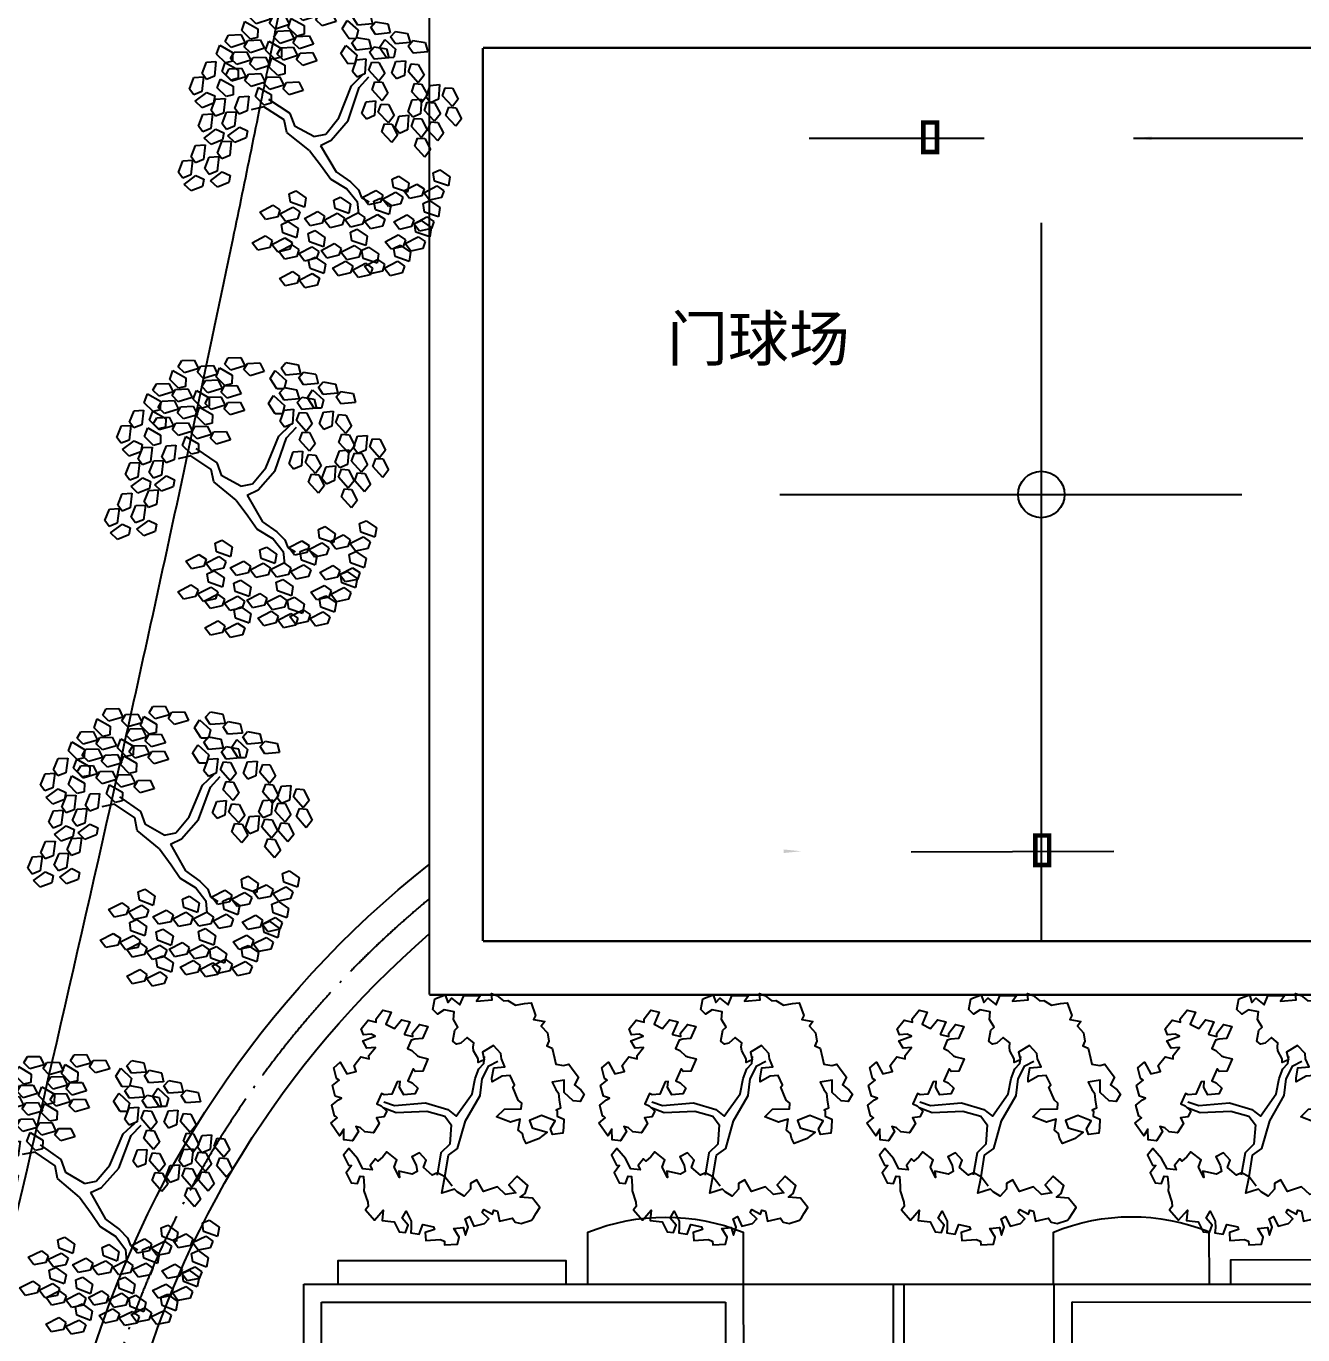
# Model space of a CAD drawing. Extents: x 302512 to 1034855, y -184136 to 410364.
# Drawn here: x 509225 to 537803, y 177789 to 207092 of the extents above; entities that cross this region are included whole.
import ezdxf
from ezdxf.enums import TextEntityAlignment as Align

# ---------------------------------------------------------------- set-up
doc = ezdxf.new("R2010")
doc.units = 0
doc.header["$MEASUREMENT"] = 0
doc.linetypes.add('ACAD_ISO04W100', pattern=[30.5, 24, -3, 0.5, -3])
for name, color, linetype in [('DOTE', 1, 'Continuous'), ('F', 5, 'Continuous'), ('LAYER3', 251, 'Continuous'), ('OUTLINE', 7, 'Continuous'), ('TREE2', 84, 'Continuous'), ('WALL', 4, 'Continuous'), ('WZ', 2, 'Continuous'), ('公建', 11, 'Continuous'), ('建筑', 2, 'Continuous'), ('红线', 20, 'Continuous'), ('绿化', 97, 'Continuous'), ('绿地', 3, 'Continuous'), ('道路线', 161, 'Continuous'), ('铺地', 8, 'Continuous')]:
    doc.layers.add(name, color=color, linetype=linetype)
doc.styles.add('-黑体', font='', dxfattribs={"width": 0.8})
doc.styles.add('2', font='simplex.shx', dxfattribs={"width": 0.7, "height": 1.2})
doc.styles.add('DIM', font='txt')
doc.styles.add('DIM_FONT', font='SIMPLEX.shx', dxfattribs={"width": 0.8})
doc.styles.add('P5', font='', dxfattribs={"width": 0.8, "height": 4})
doc.styles.get('-黑体').set_extended_font_data('黑体')
doc.styles.get('P5').set_extended_font_data('FangSong_GB2312')

# ---------------------------------------------------------------- blocks, each defined once
blk = doc.blocks.new('M_F18')
for p, q in [((-817, 1597), (-695, 1697)), ((-695, 1697), (-586, 1644)), ((-2, 1553), (59, 1699)), ((59, 1699), (179, 1703)), ((179, 1703), (155, 1517)), ((-1054, 1505), (-932, 1605)), ((-1042, 1414), (-1054, 1505)), ((-824, 1552), (-933, 1400)), ((-932, 1605), (-824, 1552)), ((-805, 1506), (-817, 1597)), ((-696, 1492), (-805, 1506)), ((-586, 1644), (-696, 1492)), ((-589, 1409), (-467, 1509)), ((-467, 1509), (-358, 1456)), ((52, 1478), (-2, 1553)), ((155, 1517), (52, 1478)), ((208, 1557), (250, 1658)), ((327, 1412), (208, 1557)), ((250, 1658), (341, 1647)), ((406, 1503), (327, 1412)), ((341, 1647), (406, 1503)), ((410, 1506), (470, 1652)), ((464, 1432), (410, 1506)), ((470, 1652), (591, 1656)), ((591, 1656), (566, 1470)), ((620, 1510), (662, 1612)), ((739, 1365), (620, 1510)), ((662, 1612), (753, 1600)), ((681, 1450), (742, 1595)), ((742, 1595), (863, 1600)), ((753, 1600), (818, 1456)), ((863, 1600), (838, 1414)), ((891, 1454), (933, 1555)), ((933, 1555), (1024, 1544)), ((1024, 1544), (1090, 1400)), ((-1067, 1335), (-881, 1359)), ((-933, 1400), (-1042, 1414)), ((-881, 1359), (-817, 1269)), ((-827, 1317), (-704, 1418)), ((-596, 1365), (-705, 1212)), ((-704, 1418), (-596, 1365)), ((-577, 1318), (-589, 1409)), ((-358, 1456), (-468, 1304)), ((-353, 1287), (-231, 1387)), ((-231, 1387), (-122, 1334)), ((236, 1304), (277, 1406)), ((277, 1406), (369, 1394)), ((369, 1394), (434, 1250)), ((566, 1470), (464, 1432)), ((647, 1257), (689, 1359)), ((735, 1375), (681, 1450)), ((689, 1359), (780, 1347)), ((838, 1414), (735, 1375)), ((818, 1456), (739, 1365)), ((780, 1347), (846, 1204)), ((1010, 1309), (891, 1454)), ((1090, 1400), (1010, 1309)), ((1041, 1252), (1101, 1398)), ((1101, 1398), (1222, 1403)), ((1222, 1403), (1197, 1217)), ((1251, 1257), (1292, 1358)), ((1292, 1358), (1384, 1347)), ((1384, 1347), (1449, 1203)), ((-1032, 1219), (-1067, 1335)), ((-875, 1198), (-1032, 1219)), ((-1027, 1109), (-905, 1209)), ((-905, 1209), (-797, 1156)), ((-817, 1269), (-875, 1198)), ((-839, 1147), (-653, 1171)), ((-814, 1226), (-827, 1317)), ((-705, 1212), (-814, 1226)), ((-653, 1171), (-589, 1082)), ((-590, 1196), (-468, 1296)), ((-578, 1105), (-590, 1196)), ((-468, 1304), (-577, 1318)), ((-359, 1243), (-469, 1090)), ((-468, 1296), (-359, 1243)), ((-340, 1196), (-353, 1287)), ((-232, 1182), (-340, 1196)), ((-122, 1334), (-232, 1182)), ((182, 1055), (243, 1201)), ((355, 1159), (236, 1304)), ((243, 1201), (363, 1206)), ((363, 1206), (339, 1019)), ((434, 1250), (355, 1159)), ((767, 1112), (647, 1257)), ((846, 1204), (767, 1112)), ((919, 1201), (961, 1302)), ((1038, 1056), (919, 1201)), ((961, 1302), (1052, 1291)), ((1095, 1178), (1041, 1252)), ((1052, 1291), (1117, 1147)), ((1197, 1217), (1095, 1178)), ((1370, 1111), (1251, 1257)), ((1449, 1203), (1370, 1111)), ((-1554, 1048), (-1446, 1103)), ((-1548, 890), (-1554, 1048)), ((-1446, 1103), (-1391, 923)), ((-1265, 1017), (-1143, 1117)), ((-1252, 926), (-1265, 1017)), ((-1034, 1064), (-1144, 912)), ((-1143, 1117), (-1034, 1064)), ((-1015, 1018), (-1027, 1109)), ((-906, 1004), (-1015, 1018)), ((-797, 1156), (-906, 1004)), ((-804, 1031), (-839, 1147)), ((-647, 1010), (-804, 1031)), ((-589, 1082), (-647, 1010)), ((-603, 1025), (-417, 1049)), ((-567, 909), (-603, 1025)), ((-469, 1090), (-578, 1105)), ((-417, 1049), (-353, 960)), ((236, 981), (182, 1055)), ((339, 1019), (236, 981)), ((392, 1059), (434, 1161)), ((511, 914), (392, 1059)), ((434, 1161), (525, 1149)), ((506, 886), (567, 1032)), ((590, 1006), (511, 914)), ((525, 1149), (590, 1006)), ((567, 1032), (688, 1037)), ((688, 1037), (663, 851)), ((1117, 1147), (1038, 1056)), ((1146, 858), (1206, 1004)), ((1206, 1004), (1327, 1008)), ((1278, 1004), (1320, 1105)), ((1397, 859), (1278, 1004)), ((1327, 1008), (1303, 822)), ((1320, 1105), (1411, 1094)), ((1411, 1094), (1477, 950)), ((-1625, 804), (-1517, 858)), ((-1468, 845), (-1548, 890)), ((-1517, 858), (-1462, 679)), ((-1391, 923), (-1468, 845)), ((-1278, 847), (-1091, 871)), ((-1242, 731), (-1278, 847)), ((-1144, 912), (-1252, 926)), ((-1091, 871), (-1027, 781)), ((-686, 745), (-564, 845)), ((-411, 888), (-567, 909)), ((-564, 845), (-456, 792)), ((-449, 837), (-327, 937)), ((-437, 746), (-449, 837)), ((-353, 960), (-411, 888)), ((-218, 884), (-328, 731)), ((-327, 937), (-218, 884)), ((420, 806), (461, 908)), ((461, 908), (553, 897)), ((560, 812), (506, 886)), ((553, 897), (618, 753)), ((663, 851), (560, 812)), ((716, 890), (758, 992)), ((835, 745), (716, 890)), ((758, 992), (849, 981)), ((914, 837), (835, 745)), ((849, 981), (914, 837)), ((1200, 784), (1146, 858)), ((1356, 862), (1398, 964)), ((1475, 717), (1356, 862)), ((1477, 950), (1397, 859)), ((1398, 964), (1489, 952)), ((1489, 952), (1554, 809)), ((-1619, 646), (-1625, 804)), ((-1462, 679), (-1539, 601)), ((-1491, 533), (-1397, 695)), ((-1397, 695), (-1287, 692)), ((-1287, 692), (-1266, 603)), ((-1086, 710), (-1242, 731)), ((-1027, 781), (-1086, 710)), ((-949, 611), (-826, 711)), ((-826, 711), (-718, 658)), ((-674, 654), (-686, 745)), ((-456, 792), (-565, 639)), ((-328, 731), (-437, 746)), ((539, 661), (420, 806)), ((618, 753), (539, 661)), ((543, 648), (578, 751)), ((744, 638), (786, 739)), ((786, 739), (877, 728)), ((877, 728), (942, 584)), ((953, 670), (1014, 816)), ((1007, 596), (953, 670)), ((1014, 816), (1134, 821)), ((1134, 821), (1110, 635)), ((1163, 675), (1205, 776)), ((1282, 529), (1163, 675)), ((1303, 822), (1200, 784)), ((1205, 776), (1296, 765)), ((1296, 765), (1361, 621)), ((1383, 609), (1425, 711)), ((1425, 711), (1516, 699)), ((1554, 809), (1475, 717)), ((1516, 699), (1582, 556)), ((-1694, 532), (-1586, 586)), ((-1689, 374), (-1694, 532)), ((-1539, 601), (-1619, 646)), ((-1586, 586), (-1531, 407)), ((-1377, 491), (-1491, 533)), ((-1379, 579), (-1271, 633)), ((-1373, 421), (-1379, 579)), ((-1266, 603), (-1377, 491)), ((-1271, 633), (-1216, 454)), ((-1186, 520), (-1064, 620)), ((-1174, 429), (-1186, 520)), ((-955, 567), (-1065, 414)), ((-1064, 620), (-955, 567)), ((-936, 520), (-949, 611)), ((-827, 506), (-936, 520)), ((-718, 658), (-827, 506)), ((-699, 574), (-513, 598)), ((-664, 459), (-699, 574)), ((-565, 639), (-674, 654)), ((-513, 598), (-449, 509)), ((-449, 509), (-507, 438)), ((377, 469), (456, 591)), ((456, 591), (543, 648)), ((473, 441), (605, 601)), ((594, 379), (654, 525)), ((605, 601), (754, 648)), ((654, 525), (775, 530)), ((863, 492), (744, 638)), ((775, 530), (750, 344)), ((942, 584), (863, 492)), ((1110, 635), (1007, 596)), ((1191, 422), (1232, 523)), ((1232, 523), (1324, 512)), ((1361, 621), (1282, 529)), ((1324, 512), (1389, 368)), ((1503, 464), (1383, 609)), ((1582, 556), (1503, 464)), ((-1765, 287), (-1657, 342)), ((-1609, 329), (-1689, 374)), ((-1657, 342), (-1602, 162)), ((-1531, 407), (-1609, 329)), ((-1449, 334), (-1342, 389)), ((-1444, 176), (-1449, 334)), ((-1293, 376), (-1373, 421)), ((-1342, 389), (-1286, 209)), ((-1216, 454), (-1293, 376)), ((-1199, 349), (-1012, 373)), ((-1163, 234), (-1199, 349)), ((-1065, 414), (-1174, 429)), ((-1012, 373), (-949, 284)), ((-824, 235), (-990, 347)), ((-824, 338), (-981, 432)), ((-386, 282), (-824, 338)), ((-507, 438), (-664, 459)), ((289, 263), (377, 469)), ((394, 216), (473, 441)), ((648, 305), (594, 379)), ((750, 344), (648, 305)), ((804, 383), (846, 485)), ((923, 238), (804, 383)), ((846, 485), (937, 474)), ((937, 474), (1002, 330)), ((1310, 277), (1191, 422)), ((1389, 368), (1310, 277)), ((1409, 220), (1469, 366)), ((1469, 366), (1590, 370)), ((1590, 370), (1565, 184)), ((-1759, 129), (-1765, 287)), ((-1631, 16), (-1537, 179)), ((-1537, 179), (-1428, 176)), ((-1364, 131), (-1444, 176)), ((-1428, 176), (-1406, 86)), ((-1286, 209), (-1364, 131)), ((-1316, 63), (-1222, 226)), ((-1222, 226), (-1112, 223)), ((-1007, 213), (-1163, 234)), ((-1112, 223), (-1091, 133)), ((-949, 284), (-1007, 213)), ((-394, 159), (-824, 235)), ((-96, 122), (-386, 282)), ((0, 0), (289, 263)), ((254, 66), (394, 216)), ((831, 131), (873, 232)), ((873, 232), (964, 221)), ((1002, 330), (923, 238)), ((964, 221), (1030, 77)), ((1076, 145), (1136, 291)), ((1136, 291), (1257, 295)), ((1257, 295), (1232, 109)), ((1286, 149), (1327, 250)), ((1327, 250), (1419, 239)), ((1463, 145), (1409, 220)), ((1419, 239), (1484, 95)), ((1565, 184), (1463, 145)), ((1619, 224), (1660, 325)), ((1738, 79), (1619, 224)), ((1660, 325), (1752, 314)), ((1817, 170), (1738, 79)), ((1752, 314), (1817, 170)), ((-1679, 84), (-1759, 129)), ((-1602, 162), (-1679, 84)), ((-1517, -25), (-1631, 16)), ((-1406, 86), (-1517, -25)), ((-1202, 21), (-1316, 63)), ((-1091, 133), (-1202, 21)), ((-158, 37), (-394, 159)), ((-96, -103), (-158, 37)), ((0, 0), (-96, 122)), ((88, -122), (254, 66)), ((951, -15), (831, 131)), ((1030, 77), (951, -15)), ((1130, 70), (1076, 145)), ((1232, 109), (1130, 70)), ((1405, 4), (1286, 149)), ((1484, 95), (1405, 4)), ((1646, -29), (1688, 72)), ((1688, 72), (1779, 61)), ((1779, 61), (1845, -83)), ((-1686, -196), (-1592, -120)), ((-1592, -120), (-1500, -284)), ((-96, -103), (-175, -366)), ((88, -122), (-79, -451)), ((629, -193), (689, -48)), ((689, -48), (810, -43)), ((810, -43), (785, -229)), ((839, -189), (881, -88)), ((881, -88), (972, -99)), ((972, -99), (1037, -243)), ((1032, -212), (1092, -66)), ((1092, -66), (1213, -62)), ((1213, -62), (1188, -248)), ((1242, -208), (1284, -106)), ((1284, -106), (1375, -118)), ((1313, -104), (1355, -3)), ((1432, -249), (1313, -104)), ((1355, -3), (1446, -14)), ((1375, -118), (1440, -262)), ((1512, -158), (1432, -249)), ((1446, -14), (1512, -158)), ((1765, -174), (1646, -29)), ((1845, -83), (1765, -174)), ((-1647, -349), (-1686, -196)), ((-1500, -284), (-1559, -377)), ((-1143, -337), (-1049, -261)), ((-1049, -261), (-957, -425)), ((683, -268), (629, -193)), ((785, -229), (683, -268)), ((958, -334), (839, -189)), ((1037, -243), (958, -334)), ((1086, -287), (1032, -212)), ((1188, -248), (1086, -287)), ((1361, -353), (1242, -208)), ((1440, -262), (1361, -353)), ((-1703, -450), (-1609, -374)), ((-1664, -603), (-1703, -450)), ((-1559, -377), (-1647, -349)), ((-1609, -374), (-1517, -538)), ((-1458, -508), (-1350, -488)), ((-1350, -488), (-1310, -571)), ((-1344, -422), (-1250, -345)), ((-1305, -575), (-1344, -422)), ((-1250, -345), (-1158, -509)), ((-1104, -490), (-1143, -337)), ((-1016, -517), (-1104, -490)), ((-957, -425), (-1016, -517)), ((-740, -431), (-646, -355)), ((-701, -584), (-740, -431)), ((-646, -355), (-554, -519)), ((-324, -460), (-447, -761)), ((-175, -366), (-324, -460)), ((-79, -451), (-228, -516)), ((866, -442), (908, -341)), ((986, -587), (866, -442)), ((908, -341), (999, -352)), ((1065, -496), (986, -587)), ((999, -352), (1065, -496)), ((1269, -461), (1311, -359)), ((1389, -606), (1269, -461)), ((1311, -359), (1402, -371)), ((1402, -371), (1468, -515)), ((-1576, -631), (-1664, -603)), ((-1517, -538), (-1576, -631)), ((-1515, -687), (-1458, -508)), ((-1310, -571), (-1395, -704)), ((-1361, -675), (-1267, -599)), ((-1217, -602), (-1305, -575)), ((-1267, -599), (-1175, -763)), ((-1158, -509), (-1217, -602)), ((-1160, -591), (-1066, -515)), ((-1121, -744), (-1160, -591)), ((-1066, -515), (-974, -679)), ((-972, -828), (-915, -649)), ((-915, -649), (-807, -629)), ((-807, -629), (-767, -711)), ((-757, -685), (-663, -609)), ((-613, -611), (-701, -584)), ((-663, -609), (-571, -773)), ((-554, -519), (-613, -611)), ((-228, -516), (-342, -807)), ((1468, -515), (1389, -606)), ((-1528, -769), (-1434, -693)), ((-1489, -922), (-1528, -769)), ((-1395, -704), (-1515, -687)), ((-1434, -693), (-1342, -857)), ((-1322, -828), (-1361, -675)), ((-1235, -856), (-1322, -828)), ((-1175, -763), (-1235, -856)), ((-1173, -912), (-1116, -733)), ((-1033, -771), (-1121, -744)), ((-1116, -733), (-1008, -713)), ((-968, -796), (-1053, -929)), ((-974, -679), (-1033, -771)), ((-1008, -713), (-968, -796)), ((-852, -844), (-972, -828)), ((-967, -910), (-873, -834)), ((-873, -834), (-782, -998)), ((-767, -711), (-852, -844)), ((-718, -838), (-757, -685)), ((-571, -773), (-630, -865)), ((-569, -922), (-512, -743)), ((-512, -743), (-404, -723)), ((-364, -805), (-449, -938)), ((-404, -723), (-364, -805)), ((-342, -807), (-272, -958)), ((-1545, -1023), (-1451, -947)), ((-1401, -949), (-1489, -922)), ((-1451, -947), (-1359, -1111)), ((-1342, -857), (-1401, -949)), ((-1053, -929), (-1173, -912)), ((-1169, -1023), (-1075, -946)), ((-1075, -946), (-983, -1110)), ((-928, -1063), (-967, -910)), ((-782, -998), (-841, -1090)), ((-748, -929), (-654, -852)), ((-709, -1082), (-748, -929)), ((-630, -865), (-718, -838)), ((-654, -852), (-562, -1016)), ((-449, -938), (-569, -922)), ((-26, -1056), (0, -949)), ((0, -949), (91, -946)), ((91, -946), (179, -1077)), ((-1506, -1176), (-1545, -1023)), ((-1359, -1111), (-1419, -1203)), ((-1357, -1260), (-1300, -1081)), ((-1300, -1081), (-1192, -1061)), ((-1152, -1143), (-1237, -1276)), ((-1192, -1061), (-1152, -1143)), ((-1130, -1176), (-1169, -1023)), ((-983, -1110), (-1042, -1203)), ((-985, -1164), (-891, -1088)), ((-946, -1317), (-985, -1164)), ((-841, -1090), (-928, -1063)), ((-891, -1088), (-799, -1251)), ((-765, -1182), (-671, -1106)), ((-621, -1109), (-709, -1082)), ((-671, -1106), (-580, -1270)), ((-562, -1016), (-621, -1109)), ((-434, -1022), (-248, -1004)), ((-403, -1138), (-434, -1022)), ((-247, -1164), (-403, -1138)), ((-248, -1004), (-187, -1095)), ((-187, -1095), (-247, -1164)), ((-209, -1140), (-22, -1122)), ((-178, -1257), (-209, -1140)), ((115, -1180), (-26, -1056)), ((-22, -1122), (38, -1214)), ((179, -1077), (115, -1180)), ((170, -1125), (357, -1107)), ((202, -1241), (170, -1125)), ((357, -1107), (418, -1198)), ((579, -1159), (604, -1052)), ((719, -1283), (579, -1159)), ((604, -1052), (696, -1049)), ((696, -1049), (783, -1181)), ((-1419, -1203), (-1506, -1176)), ((-1237, -1276), (-1357, -1260)), ((-1186, -1276), (-1092, -1200)), ((-1147, -1429), (-1186, -1276)), ((-1042, -1203), (-1130, -1176)), ((-1092, -1200), (-1000, -1364)), ((-998, -1513), (-941, -1334)), ((-858, -1344), (-946, -1317)), ((-941, -1334), (-833, -1314)), ((-799, -1251), (-858, -1344)), ((-833, -1314), (-793, -1397)), ((-797, -1400), (-739, -1221)), ((-726, -1335), (-765, -1182)), ((-739, -1221), (-631, -1201)), ((-639, -1363), (-726, -1335)), ((-592, -1284), (-677, -1417)), ((-580, -1270), (-639, -1363)), ((-631, -1201), (-592, -1284)), ((-577, -1419), (-520, -1240)), ((-520, -1240), (-412, -1220)), ((-372, -1303), (-458, -1436)), ((-412, -1220), (-372, -1303)), ((-347, -1312), (-160, -1295)), ((-315, -1429), (-347, -1312)), ((-22, -1283), (-178, -1257)), ((-160, -1295), (-99, -1386)), ((38, -1214), (-22, -1283)), ((62, -1347), (87, -1240)), ((87, -1240), (179, -1237)), ((179, -1237), (266, -1368)), ((357, -1268), (202, -1241)), ((418, -1198), (357, -1268)), ((395, -1243), (582, -1225)), ((427, -1360), (395, -1243)), ((582, -1225), (643, -1317)), ((643, -1317), (583, -1386)), ((783, -1181), (719, -1283)), ((-1059, -1457), (-1147, -1429)), ((-1000, -1364), (-1059, -1457)), ((-793, -1397), (-878, -1530)), ((-677, -1417), (-797, -1400)), ((-785, -1519), (-598, -1501)), ((-598, -1501), (-537, -1593)), ((-458, -1436), (-577, -1419)), ((-376, -1553), (-351, -1446)), ((-351, -1446), (-259, -1443)), ((-159, -1455), (-315, -1429)), ((-259, -1443), (-172, -1575)), ((-99, -1386), (-159, -1455)), ((-122, -1431), (65, -1413)), ((-90, -1547), (-122, -1431)), ((203, -1471), (62, -1347)), ((65, -1413), (126, -1504)), ((266, -1368), (203, -1471)), ((284, -1444), (471, -1426)), ((316, -1561), (284, -1444)), ((583, -1386), (427, -1360)), ((471, -1426), (532, -1518)), ((693, -1478), (718, -1371)), ((833, -1603), (693, -1478)), ((718, -1371), (810, -1368)), ((810, -1368), (897, -1500)), ((897, -1500), (833, -1603)), ((-878, -1530), (-998, -1513)), ((-753, -1636), (-785, -1519)), ((-598, -1662), (-753, -1636)), ((-537, -1593), (-598, -1662)), ((-560, -1637), (-373, -1620)), ((-528, -1754), (-560, -1637)), ((-236, -1678), (-376, -1553)), ((-373, -1620), (-312, -1711)), ((-172, -1575), (-236, -1678)), ((66, -1574), (-90, -1547)), ((126, -1504), (66, -1574)), ((471, -1587), (316, -1561)), ((532, -1518), (471, -1587)), ((509, -1562), (696, -1544)), ((541, -1679), (509, -1562)), ((696, -1544), (757, -1636)), ((757, -1636), (697, -1705)), ((-372, -1780), (-528, -1754)), ((-312, -1711), (-372, -1780)), ((697, -1705), (541, -1679))]:
    blk.add_line(p, q)
at = {"width": 0.8, "flags": 9}
for tag in ['XSIZE', 'YSIZE']:
    blk.add_attdef(tag, (0, 0), '', height=0.5, dxfattribs=at)
at = {"style": 'DIM', "flags": 1}
for tag in ['YVALUE', 'XVALUE']:
    blk.add_attdef(tag, (0, 0), '', height=0.02, dxfattribs=at)
blk = doc.blocks.new('Z')
at = {"layer": 'TREE2', "xscale": 1.755, "yscale": 1.755, "zscale": 1.755}
blk.add_blockref('M_F18', (0, 0), dxfattribs=at)
blk = doc.blocks.new('A$C46FC3478')
at = {"layer": 'WZ'}
for p, q in [((13999, 21473), (13999, 25770)), ((14239, 21473), (14239, 25770))]:
    blk.add_line(p, q, dxfattribs=at)
at = {"layer": '公建'}
blk.add_lwpolyline([(17600, 25770), (29536, 25770), (29540, 21930), (30940, 21930), (30940, 15233), (15240, 15230)], dxfattribs=at)
at = {"layer": '建筑'}
for p, q in [((800, 21930), (800, 25770)), ((800, 25770), (10640, 25770)), ((10640, 25770), (10643, 21470)), ((17595, 21475), (17600, 25770)), ((17600, 25770), (29535, 25770)), ((1200, 21530), (1200, 25370)), ((1200, 25370), (10240, 25370)), ((10240, 25370), (10244, 21070)), ((17995, 21076), (18000, 25371)), ((18000, 25371), (29136, 25369))]:
    blk.add_line(p, q, dxfattribs=at)
blk.add_lwpolyline([(7160, 25770), (7160, 26932, -0.194553), (10640, 26932), (10640, 25770), (17585, 25770), (17582, 26937, -0.194551), (21062, 26946), (21065, 25784)], format="xyb", dxfattribs=at)
for points in [[(1571, 25770), (1571, 26300), (6671, 26300), (6671, 25770)], [(21554, 25785), (21553, 26315), (27435, 26325), (27436, 25795)]]:
    blk.add_lwpolyline(points, dxfattribs=at)
blk = doc.blocks.new('_F1IRU')
at = {"layer": '绿化'}
for points in [[(-1.765, 0.287), (-1.657, 0.342), (-1.675, 0.366), (-1.689, 0.374), (-1.694, 0.532), (-1.586, 0.586), (-1.539, 0.601), (-1.619, 0.646), (-1.625, 0.804), (-1.517, 0.858), (-1.548, 0.89), (-1.554, 1.048), (-1.446, 1.103), (-1.391, 0.923), (-1.252, 0.926), (-1.265, 1.017), (-1.143, 1.117), (-1.034, 1.064), (-1.027, 1.109), (-0.912, 1.203), (-1.032, 1.219), (-1.067, 1.335), (-0.881, 1.359), (-0.933, 1.4), (-1.042, 1.414), (-1.054, 1.505), (-0.932, 1.605), (-0.824, 1.552), (-0.817, 1.597), (-0.695, 1.697), (-0.586, 1.644), (-0.696, 1.492), (-0.589, 1.409), (-0.467, 1.509), (-0.358, 1.456), (-0.468, 1.304), (-0.468, 1.296), (-0.359, 1.243), (-0.353, 1.287), (-0.231, 1.387), (-0.122, 1.334), (-0.232, 1.182), (-0.34, 1.196), (-0.393, 1.196), (-0.469, 1.09), (-0.417, 1.049), (-0.353, 0.96), (-0.327, 0.937), (-0.218, 0.884), (-0.328, 0.731), (-0.437, 0.746), (-0.456, 0.792), (-0.565, 0.639), (-0.513, 0.598), (-0.449, 0.509), (-0.507, 0.438), (-0.664, 0.459), (-0.699, 0.574), (-0.674, 0.654), (-0.718, 0.658), (-0.827, 0.506), (-0.936, 0.52), (-0.971, 0.545), (-1.065, 0.414), (-1.012, 0.373), (-0.949, 0.284), (-1.007, 0.213), (-1.112, 0.223), (-1.091, 0.133), (-1.202, 0.021), (-1.316, 0.063), (-1.364, 0.131), (-1.425, 0.166), (-1.406, 0.086), (-1.517, -0.025), (-1.631, 0.016), (-1.602, 0.162), (-1.679, 0.084)], [(-0.002, 1.553), (0.059, 1.699), (0.217, 1.721), (0.229, 1.608), (0.295, 1.653), (0.391, 1.536), (0.47, 1.652), (0.707, 1.606), (0.631, 1.538), (0.851, 1.509), (0.863, 1.6), (0.933, 1.555), (1.01, 1.461), (1.067, 1.45), (1.16, 1.363), (1.292, 1.358), (1.384, 1.347), (1.409, 1.157), (1.37, 1.111), (1.519, 1.045), (1.456, 0.995), (1.521, 0.88), (1.514, 0.763), (1.471, 0.705), (1.537, 0.655), (1.542, 0.51), (1.542, 0.421), (1.646, 0.38), (1.722, 0.38), (1.764, 0.287), (1.817, 0.17), (1.738, 0.079), (1.812, -0.011), (1.845, -0.083), (1.765, -0.174), (1.67, -0.14), (1.571, 0.004), (1.606, 0.172), (1.436, 0.182), (1.462, 0.07), (1.462, 0.07), (1.49, 0.01), (1.479, -0.086), (1.479, -0.086), (1.472, -0.203), (1.406, -0.217), (1.419, -0.233), (1.4, -0.307), (1.484, -0.366), (1.454, -0.484), (1.428, -0.56), (1.282, -0.545), (1.269, -0.461), (1.357, -0.365), (1.188, -0.248), (1.004, -0.282), (1.017, -0.39), (1.213, -0.499), (1.074, -0.562), (0.889, -0.591), (0.865, -0.51), (0.866, -0.442), (0.819, -0.383), (0.877, -0.236), (0.734, -0.248), (0.559, -0.129), (0.689, -0.048), (0.926, -0.093), (0.926, -0.093), (0.951, -0.015), (0.91, 0.034), (0.873, 0.232), (0.906, 0.259), (0.871, 0.403), (0.76, 0.418), (0.602, 0.368), (0.612, 0.422), (0.669, 0.559), (0.826, 0.537), (0.802, 0.663), (0.811, 0.736), (0.733, 0.87), (0.56, 0.812), (0.561, 0.699), (0.466, 0.681), (0.479, 0.734), (0.441, 0.857), (0.447, 0.91), (0.468, 0.967), (0.451, 0.987), (0.392, 1.059), (0.287, 1), (0.221, 1.001), (0.182, 1.055), (0.243, 1.201), (0.295, 1.231), (0.257, 1.355), (0.29, 1.457), (0.155, 1.517), (0.052, 1.478)], [(-1.5, -0.284), (-1.592, -0.12), (-1.686, -0.196), (-1.647, -0.349), (-1.603, -0.363), (-1.703, -0.45), (-1.664, -0.603), (-1.576, -0.631), (-1.517, -0.538), (-1.472, -0.552), (-1.491, -0.69), (-1.508, -0.752), (-1.489, -0.922), (-1.498, -0.985), (-1.545, -1.023), (-1.452, -1.193), (-1.452, -1.193), (-1.3, -1.081), (-1.346, -1.223), (-1.227, -1.26), (-1.186, -1.276), (-1.147, -1.429), (-1.059, -1.457), (-1, -1.364), (-1.063, -1.252), (-0.985, -1.164), (-0.946, -1.317), (-0.965, -1.41), (-0.987, -1.478), (-0.875, -1.524), (-0.795, -1.4), (-0.652, -1.466), (-0.648, -1.506), (-0.785, -1.519), (-0.802, -1.634), (-0.598, -1.662), (-0.544, -1.696), (-0.553, -1.75), (-0.372, -1.78), (-0.328, -1.688), (-0.376, -1.553), (-0.376, -1.553), (-0.241, -1.564), (-0.236, -1.678), (-0.172, -1.575), (-0.188, -1.45), (-0.121, -1.432), (-0.09, -1.582), (0.066, -1.574), (0.14, -1.525), (0.065, -1.413), (0.097, -1.377), (0.203, -1.471), (0.234, -1.42), (0.284, -1.444), (0.28, -1.588), (0.471, -1.587), (0.494, -1.651), (0.575, -1.685), (0.727, -1.67), (0.764, -1.646), (0.816, -1.587), (0.884, -1.52), (0.81, -1.368), (0.643, -1.317), (0.719, -1.283), (0.783, -1.181), (0.662, -1.015), (0.523, -1.113), (0.595, -1.245), (0.446, -1.238), (0.357, -1.107), (0.147, -1.129), (0.091, -0.946), (-0.007, -0.975), (-0.026, -1.056), (-0.134, -1.133), (-0.217, -1.05), (-0.248, -1.004), (-0.434, -1.022), (-0.342, -0.807), (-0.434, -0.728), (-0.512, -0.743), (-0.613, -0.611), (-0.554, -0.519), (-0.622, -0.396), (-0.741, -0.427), (-0.707, -0.558), (-0.71, -0.647), (-0.787, -0.67), (-0.964, -0.587), (-0.974, -0.679), (-1.016, -0.517), (-0.957, -0.425), (-1.073, -0.281), (-1.143, -0.337), (-1.228, -0.385), (-1.25, -0.345), (-1.344, -0.422), (-1.332, -0.485), (-1.456, -0.443)]]:
    blk.add_lwpolyline(points, close=True, dxfattribs=at)
for points in [[(-0.963, 0.421), (-0.824, 0.338), (-0.386, 0.282), (-0.096, 0.122), (0, 0), (0.289, 0.263), (0.377, 0.469), (0.456, 0.591), (0.543, 0.648), (0.576, 0.745)], [(-0.272, -0.958), (-0.342, -0.807), (-0.228, -0.516), (-0.079, -0.451), (0.115, -0.092), (0.394, 0.216), (0.473, 0.441), (0.605, 0.601), (0.744, 0.638)], [(-0.99, 0.347), (-0.824, 0.235), (-0.394, 0.159), (-0.158, 0.037), (-0.096, -0.103), (-0.175, -0.366), (-0.324, -0.46), (-0.447, -0.761)]]:
    blk.add_lwpolyline(points, dxfattribs=at)
at = {"style": '2', "width": 0.7, "flags": 9}
for tag in ['YSIZE', 'XSIZE']:
    blk.add_attdef(tag, (0, 0), '', height=1.2, rotation=0.5, dxfattribs=at)
blk = doc.blocks.new('_F10BZJ')
at = {"layer": '铺地', "xscale": 1.0935, "yscale": 1.0935, "zscale": 1.0935}
blk.add_blockref('_F1IRU', (0, 0), dxfattribs=at)
at = {"style": 'DIM_FONT', "width": 0.8, "flags": 9}
for tag in ['YSIZE', 'XSIZE']:
    blk.add_attdef(tag, (0, 0), '', height=0.5, dxfattribs=at)
blk = doc.blocks.new('_F10EZC')
at = {"layer": 'LAYER3', "xscale": 1000, "yscale": 1000, "zscale": 1000, "rotation": 8.124167206954386}
blk.add_blockref('_F10BZJ', (0, 0), dxfattribs=at)
at = {"style": 'P5', "width": 0.8, "flags": 9}
for tag in ['XSIZE', 'YSIZE']:
    blk.add_attdef(tag, (0, 0), '', height=4, rotation=331.3521, dxfattribs=at)

msp = doc.modelspace()

# ---------------------------------------------------------------- linework, layer by layer
for p, q in [((526755, 204582), (530672, 204582)), ((529036, 188604), (533576, 188617))]:
    msp.add_line(p, q)
for points in [[(529307, 204274, 100, 100, 0), (529307, 204934, 100, 100, 0), (529615, 204934, 100, 100, 0), (529615, 204274, 100, 100, 0)], [(531816, 188310, 100, 100, 0), (531816, 188969, 100, 100, 0), (532124, 188969, 100, 100, 0), (532124, 188310, 100, 100, 0)]]:
    msp.add_lwpolyline(points, format="xyseb", close=True)
msp.add_lwpolyline([(534016, 204582), (537800, 204582)])
msp.add_circle((531949, 196604), 520)
for points in [[(534016, 204582), (534416, 204542), (534416, 204622)], [(526579, 188617), (526179, 188657), (526179, 188577)]]:
    msp.add_solid(points)
at = {"layer": 'DOTE'}
for p, q in [((531949, 202691), (531949, 186604)), ((526095, 196604), (536436, 196604))]:
    msp.add_line(p, q, dxfattribs=at)
at = {"layer": 'F'}
for points in [[(513078, 149437, 0.093357), (510963, 163093, -0.320831), (518249, 188324)], [(514276, 149351, 0.093666), (512095, 163493, -0.308413), (518249, 186767)]]:
    msp.add_lwpolyline(points, format="xyb", dxfattribs=at)
at = {"layer": 'OUTLINE'}
for points in [[(518249, 207804, 50, 50, 0), (518249, 185404, 50, 50, 0)], [(519449, 206604, 50, 50, 0), (519449, 186604, 50, 50, 0)], [(519449, 206604, 50, 50, 0), (544449, 206604, 50, 50, 0)], [(519449, 186604, 50, 50, 0), (544449, 186604, 50, 50, 0)], [(518249, 185404, 50, 50, 0), (545649, 185404, 50, 50, 0)]]:
    msp.add_lwpolyline(points, format="xyseb", dxfattribs=at)
at = {"layer": 'WZ'}
msp.add_open_spline([(515262, 346086), (515270, 346053), (515278, 346021), (515452, 345316), (515608, 344680), (515905, 343470), (516045, 342895), (516280, 341925), (516378, 341518), (516566, 340732), (516656, 340352), (516814, 339681), (516883, 339385), (517017, 338806), (517081, 338524), (517207, 337971), (517267, 337700), (517385, 337166), (517442, 336904), (517554, 336385), (517608, 336129), (517715, 335619), (517767, 335366), (517830, 335052), (517842, 334991), (517868, 334862), (517882, 334794), (517909, 334659), (517922, 334591), (517962, 334389), (517988, 334253), (518067, 333847), (518118, 333577), (518269, 332765), (518365, 332225), (518601, 330839), (518734, 329995), (518975, 328310), (519084, 327469), (519276, 325791), (519359, 324953), (519439, 323986), (519449, 323854), (519480, 323459), (519498, 323195), (519526, 322788), (519535, 322643), (519548, 322419), (519553, 322338), (519560, 322221), (519562, 322184), (519566, 322111), (519568, 322074), (519574, 321964), (519577, 321890), (519589, 321670), (519596, 321522), (519616, 321080), (519627, 320784), (519657, 319891), (519670, 319291), (519685, 318085), (519687, 317479), (519680, 316261), (519671, 315649), (519645, 314419), (519628, 313801), (519587, 312558), (519563, 311934), (519509, 310680), (519480, 310049), (519417, 308783), (519384, 308146), (519316, 306867), (519281, 306225), (519211, 304934), (519176, 304285), (519108, 302981), (519075, 302327), (519012, 301011), (518983, 300350), (518952, 299591), (518948, 299496), (518941, 299307), (518937, 299213), (518927, 298929), (518920, 298741), (518900, 298175), (518887, 297799), (518853, 296705), (518832, 295990), (518794, 294565), (518776, 293856), (518740, 292444), (518722, 291742), (518684, 290344), (518664, 289648), (518620, 288265), (518596, 287577), (518540, 286209), (518510, 285529), (518440, 284177), (518400, 283505), (518311, 282169), (518262, 281506), (518150, 280187), (518088, 279533), (517949, 278232), (517873, 277586), (517704, 276304), (517612, 275668), (517495, 274939), (517479, 274841), (517431, 274548), (517398, 274354), (517345, 274054), (517327, 273949), (517291, 273749), (517273, 273654), (517253, 273541), (517249, 273522), (517242, 273484), (517238, 273466), (517228, 273409), (517221, 273371), (517199, 273257), (517185, 273181), (517141, 272954), (517111, 272802), (517019, 272345), (516955, 272039), (516794, 271289), (516694, 270843), (516486, 269948), (516378, 269497), (516155, 268591), (516039, 268135), (515803, 267219), (515682, 266758), (515435, 265830), (515310, 265363), (515056, 264424), (514927, 263951), (514669, 263000), (514539, 262522), (514279, 261558), (514149, 261073), (513891, 260097), (513763, 259605), (513605, 258990), (513575, 258870), (513527, 258681), (513509, 258612), (513478, 258488), (513464, 258432), (513444, 258352), (513438, 258328), (513422, 258263), (513412, 258223), (513392, 258143), (513382, 258103), (513352, 257982), (513332, 257902), (513273, 257662), (513234, 257502), (513117, 257022), (513041, 256702), (512814, 255744), (512668, 255108), (512382, 253837), (512243, 253204), (511970, 251942), (511837, 251312), (511573, 250058), (511443, 249433), (511186, 248188), (511059, 247567), (510805, 246331), (510678, 245715), (510517, 244940), (510484, 244778), (510430, 244521), (510410, 244425), (510381, 244286), (510372, 244242), (510354, 244154), (510345, 244110), (510317, 243979), (510299, 243891), (510243, 243627), (510206, 243451), (510095, 242923), (510020, 242571), (509796, 241514), (509644, 240809), (509199, 238748), (508902, 237391), (508304, 234670), (508003, 233307), (507401, 230573), (507100, 229203), (506504, 226455), (506208, 225077), (505866, 223451), (505815, 223208), (505734, 222820), (505704, 222676), (505647, 222401), (505619, 222270), (505579, 222076), (505566, 222013), (505540, 221888), (505527, 221826), (505489, 221638), (505463, 221513), (505386, 221138), (505335, 220888), (505182, 220139), (505081, 219640), (504779, 218144), (504581, 217148), (504187, 215162), (503991, 214170), (503601, 212193), (503405, 211207), (503160, 209978), (503111, 209733), (503031, 209334), (503001, 209180), (502938, 208868), (502906, 208710), (502859, 208479), (502845, 208406), (502815, 208261), (502801, 208188), (502757, 207970), (502727, 207825), (502639, 207390), (502580, 207099), (502402, 206228), (502283, 205648), (501922, 203906), (501679, 202745), (500942, 199264), (500439, 196945), (498976, 190329), (497991, 186034), (496874, 181299), (496769, 180856), (496454, 179528), (496243, 178642), (495945, 177399), (495859, 177042), (495601, 175972), (495429, 175258), (495184, 174252), (495113, 173960), (494976, 173397), (494911, 173127), (494828, 172788), (494811, 172718), (494777, 172579), (494760, 172509), (494709, 172300), (494675, 172161), (494572, 171743), (494504, 171464), (494299, 170627), (494161, 170068), (493747, 168381), (493470, 167250), (492919, 164982), (492644, 163844), (492102, 161560), (491834, 160415), (491309, 158114), (491051, 156959), (490551, 154640), (490307, 153475), (489840, 151136), (489615, 149961), (489188, 147600), (488985, 146414), (488607, 144029), (488431, 142831), (488110, 140421), (487965, 139210), (487819, 137821), (487802, 137649), (487782, 137448), (487779, 137418), (487773, 137359), (487770, 137330), (487761, 137241), (487755, 137182), (487738, 137005), (487727, 136886), (487693, 136530), (487671, 136292), (487607, 135557), (487567, 135058), (487496, 134053), (487464, 133547), (487412, 132528), (487391, 132016), (487362, 130985), (487353, 130467), (487350, 129424), (487356, 128900), (487384, 127847), (487406, 127317), (487463, 126349), (487495, 125910), (487572, 125030), (487618, 124588), (487682, 124057), (487693, 123969), (487726, 123704), (487750, 123527), (487785, 123272), (487797, 123194), (487813, 123084), (487817, 123052), (487831, 122959), (487841, 122897), (487869, 122712), (487889, 122588), (487949, 122219), (487991, 121973), (488126, 121235), (488225, 120745), (488439, 119771), (488554, 119288), (488800, 118330), (488930, 117855), (489206, 116912), (489351, 116445), (489654, 115520), (489813, 115062), (490142, 114156), (490312, 113707), (490666, 112820), (490848, 112382), (491223, 111515), (491416, 111087), (491812, 110243), (492015, 109826), (492267, 109327), (492312, 109239), (492400, 109067), (492444, 108982), (492512, 108852), (492536, 108805), (492585, 108712), (492609, 108666), (492683, 108527), (492732, 108436), (492879, 108162), (492977, 107981), (493239, 107507), (493403, 107218), (493731, 106649), (493894, 106370), (494221, 105821), (494384, 105552), (494708, 105022), (494869, 104761), (495188, 104249), (495346, 103996), (495659, 103499), (495813, 103255), (496118, 102773), (496268, 102535), (496562, 102066), (496707, 101835), (496991, 101378), (497130, 101152), (497401, 100706), (497534, 100485), (497792, 100048), (497918, 99832), (498162, 99403), (498281, 99190), (498510, 98768), (498622, 98558), (498837, 98140), (498940, 97932), (499140, 97518), (499236, 97312), (499345, 97069), (499361, 97033), (499382, 96985), (499387, 96973), (499398, 96948), (499404, 96936), (499420, 96898), (499430, 96874), (499463, 96799), (499484, 96749), (499548, 96598), (499590, 96496), (499712, 96197), (499790, 95998), (499945, 95589), (500021, 95381), (500172, 94956), (500246, 94739), (500393, 94296), (500466, 94071), (500610, 93613), (500681, 93380), (500822, 92905), (500892, 92664), (501031, 92174), (501100, 91926), (501238, 91421), (501306, 91165), (501443, 90646), (501512, 90383), (501649, 89850), (501717, 89581), (501855, 89035), (501924, 88758), (502064, 88200), (502135, 87917), (502277, 87347), (502349, 87058), (502523, 86366), (502626, 85960), (502836, 85137), (502944, 84721), (503167, 83879), (503282, 83454), (503520, 82594), (503644, 82160), (503900, 81284), (504033, 80842), (504310, 79951), (504455, 79501), (504757, 78597), (504914, 78141), (505244, 77225), (505416, 76764), (505776, 75838), (505965, 75372), (506359, 74438), (506565, 73968), (506997, 73027), (507223, 72556), (507695, 71610), (507941, 71137), (508251, 70568), (508303, 70472), (508462, 70185), (508570, 69993), (508735, 69706), (508791, 69609), (508864, 69484), (508881, 69454), (508916, 69395), (508934, 69365), (508994, 69262), (509038, 69189), (509168, 68971), (509256, 68826), (509521, 68393), (509701, 68106), (510068, 67535), (510255, 67251), (510706, 66580), (510973, 66194), (511518, 65428), (511795, 65049), (512358, 64296), (512644, 63923), (513225, 63183), (513520, 62816), (514116, 62089), (514417, 61728), (515027, 61014), (515335, 60660), (515956, 59958), (516269, 59611), (516900, 58923), (517218, 58582), (517857, 57908), (518178, 57574), (518948, 56786), (519398, 56334), (520301, 55446), (520753, 55009), (521657, 54152), (522108, 53731), (522559, 53318)], degree=3, knots=[4505.361789, 4505.361789, 4505.361789, 4505.361789, 4566.869603, 4566.869603, 5834.50584, 5834.50584, 7102.142077, 7102.142077, 8081.544278, 8081.544278, 9060.946479, 9060.946479, 9871.531113, 9871.531113, 10682.115746, 10682.115746, 11492.70038, 11492.70038, 12303.285013, 12303.285013, 13113.869647, 13113.869647, 13924.45428, 13924.45428, 14120.598241, 14120.598241, 14337.564759, 14337.564759, 14554.531276, 14554.531276, 14988.464311, 14988.464311, 15856.33038, 15856.33038, 17592.062519, 17592.062519, 20305.304124, 20305.304124, 23018.545729, 23018.545729, 25731.787335, 25731.787335, 26160.926833, 26160.926833, 27019.205828, 27019.205828, 27488.804391, 27488.804391, 27751.879733, 27751.879733, 27871.720264, 27871.720264, 27991.560796, 27991.560796, 28231.241859, 28231.241859, 28710.603985, 28710.603985, 29669.328236, 29669.328236, 31600.59962, 31600.59962, 33531.871004, 33531.871004, 35463.142388, 35463.142388, 37394.413772, 37394.413772, 39325.685156, 39325.685156, 41256.95654, 41256.95654, 43188.227924, 43188.227924, 45119.499308, 45119.499308, 47050.770692, 47050.770692, 48982.042076, 48982.042076, 50913.31346, 50913.31346, 51188.476118, 51188.476118, 51463.638777, 51463.638777, 52013.964093, 52013.964093, 53114.614727, 53114.614727, 55222.303257, 55222.303257, 57329.991786, 57329.991786, 59437.680316, 59437.680316, 61545.368846, 61545.368846, 63653.057376, 63653.057376, 65760.745905, 65760.745905, 67868.434435, 67868.434435, 69976.122965, 69976.122965, 72083.811495, 72083.811495, 74191.500024, 74191.500024, 76299.188554, 76299.188554, 76625.367091, 76625.367091, 77277.724166, 77277.724166, 77632.273694, 77632.273694, 77950.584861, 77950.584861, 78014.430565, 78014.430565, 78078.276268, 78078.276268, 78205.967676, 78205.967676, 78461.350492, 78461.350492, 78972.116123, 78972.116123, 79993.647384, 79993.647384, 81466.89083, 81466.89083, 82940.134276, 82940.134276, 84413.377721, 84413.377721, 85886.621167, 85886.621167, 87359.864613, 87359.864613, 88833.108058, 88833.108058, 90306.351504, 90306.351504, 91779.594949, 91779.594949, 93252.838395, 93252.838395, 93610.285256, 93610.285256, 93814.663557, 93814.663557, 93978.033608, 93978.033608, 94050.9717, 94050.9717, 94169.421356, 94169.421356, 94287.871013, 94287.871013, 94524.770326, 94524.770326, 94998.568953, 94998.568953, 95946.166207, 95946.166207, 97841.360714, 97841.360714, 99736.555221, 99736.555221, 101631.749728, 101631.749728, 103526.944234, 103526.944234, 105422.138741, 105422.138741, 107317.333248, 107317.333248, 107819.296555, 107819.296555, 108114.426223, 108114.426223, 108250.839799, 108250.839799, 108387.253374, 108387.253374, 108660.080524, 108660.080524, 109205.734826, 109205.734826, 110297.043428, 110297.043428, 112479.660632, 112479.660632, 116669.724906, 116669.724906, 120859.78918, 120859.78918, 125049.853454, 125049.853454, 129239.917729, 129239.917729, 129978.604734, 129978.604734, 130413.568558, 130413.568558, 130810.957569, 130810.957569, 131000.120271, 131000.120271, 131189.282973, 131189.282973, 131567.608376, 131567.608376, 132324.259182, 132324.259182, 133837.560796, 133837.560796, 136864.164022, 136864.164022, 139890.767248, 139890.767248, 142917.370474, 142917.370474, 143672.127809, 143672.127809, 144146.533352, 144146.533352, 144635.1137, 144635.1137, 144859.276355, 144859.276355, 145083.439009, 145083.439009, 145531.764317, 145531.764317, 146428.414934, 146428.414934, 148221.716168, 148221.716168, 151808.318636, 151808.318636, 158981.523571, 158981.523571, 172283.051121, 172283.051121, 173655.792126, 173655.792126, 176401.274138, 176401.274138, 177507.687984, 177507.687984, 179720.515676, 179720.515676, 180627.549051, 180627.549051, 181464.440603, 181464.440603, 181680.273902, 181680.273902, 181896.107202, 181896.107202, 182327.7738, 182327.7738, 183191.106997, 183191.106997, 184917.773391, 184917.773391, 188395.542121, 188395.542121, 191873.31085, 191873.31085, 195351.07958, 195351.07958, 198828.84831, 198828.84831, 202306.61704, 202306.61704, 205784.385769, 205784.385769, 209262.154499, 209262.154499, 212739.923229, 212739.923229, 216217.691959, 216217.691959, 216707.688274, 216707.688274, 216791.704217, 216791.704217, 216875.72016, 216875.72016, 217043.752047, 217043.752047, 217379.815819, 217379.815819, 218051.943364, 218051.943364, 219446.966754, 219446.966754, 220841.990144, 220841.990144, 222237.013534, 222237.013534, 223632.036923, 223632.036923, 225027.060313, 225027.060313, 226422.083703, 226422.083703, 227568.279712, 227568.279712, 228714.475721, 228714.475721, 228942.721792, 228942.721792, 229399.213933, 229399.213933, 229600.749262, 229600.749262, 229682.180425, 229682.180425, 229841.588926, 229841.588926, 230160.405929, 230160.405929, 230798.039933, 230798.039933, 232084.425165, 232084.425165, 233370.810396, 233370.810396, 234657.195628, 234657.195628, 235943.58086, 235943.58086, 237229.966092, 237229.966092, 238516.351324, 238516.351324, 239802.736556, 239802.736556, 241089.121787, 241089.121787, 242375.507019, 242375.507019, 242651.65155, 242651.65155, 242917.754509, 242917.754509, 243065.817092, 243065.817092, 243213.879675, 243213.879675, 243510.00484, 243510.00484, 244102.255172, 244102.255172, 245080.295243, 245080.295243, 246058.335314, 246058.335314, 247036.375386, 247036.375386, 248014.415457, 248014.415457, 248992.455528, 248992.455528, 249970.4956, 249970.4956, 250948.535671, 250948.535671, 251926.575742, 251926.575742, 252904.615814, 252904.615814, 253882.655885, 253882.655885, 254860.695956, 254860.695956, 255838.736028, 255838.736028, 256816.776099, 256816.776099, 257794.81617, 257794.81617, 258772.856242, 258772.856242, 258943.867228, 258943.867228, 259002.189209, 259002.189209, 259060.51119, 259060.51119, 259177.155152, 259177.155152, 259410.443076, 259410.443076, 259877.018924, 259877.018924, 260761.569814, 260761.569814, 261646.120705, 261646.120705, 262530.671595, 262530.671595, 263415.222485, 263415.222485, 264299.773375, 264299.773375, 265184.324265, 265184.324265, 266068.875155, 266068.875155, 266953.426046, 266953.426046, 267837.976936, 267837.976936, 268722.527826, 268722.527826, 269607.078716, 269607.078716, 270491.629606, 270491.629606, 271376.180496, 271376.180496, 272594.282373, 272594.282373, 273812.38425, 273812.38425, 275030.486127, 275030.486127, 276248.588004, 276248.588004, 277466.689881, 277466.689881, 278684.791758, 278684.791758, 279902.893635, 279902.893635, 281120.995512, 281120.995512, 282339.097389, 282339.097389, 283557.199266, 283557.199266, 284775.301143, 284775.301143, 285993.40302, 285993.40302, 286239.556567, 286239.556567, 286731.863662, 286731.863662, 286979.574496, 286979.574496, 287055.183916, 287055.183916, 287132.325325, 287132.325325, 287319.984023, 287319.984023, 287695.301419, 287695.301419, 288445.936211, 288445.936211, 289196.571003, 289196.571003, 290232.512676, 290232.512676, 291268.454349, 291268.454349, 292304.396022, 292304.396022, 293340.337695, 293340.337695, 294376.279368, 294376.279368, 295412.221041, 295412.221041, 296448.162714, 296448.162714, 297484.104387, 297484.104387, 298520.04606, 298520.04606, 299957.188325, 299957.188325, 301394.33059, 301394.33059, 302826.265105, 302826.265105, 302826.265105, 302826.265105], dxfattribs=at)
at = {"layer": '红线', "linetype": 'ACAD_ISO04W100', "ltscale": 100}
msp.add_lwpolyline([(513656, 148855, 0.097103), (511529, 163293, -0.314839), (518249, 187553)], format="xyb", dxfattribs=at)
at = {"layer": '红线', "linetype": 'ACAD_ISO04W100', "ltscale": 300}
msp.add_open_spline([(516631, 365330), (522003, 343825), (524067, 335553), (526407, 319400), (524416, 298169), (524910, 275855), (519127, 257530), (515773, 240219), (511944, 223785), (507346, 199759), (500950, 171865), (493850, 144411), (492925, 123706), (497738, 110177), (508005, 97514), (508745, 76275), (521931, 62035), (526614, 57740)], degree=3, knots=[2227.110708, 2227.110708, 2227.110708, 2227.110708, 14189.080308, 27808.551664, 50916.342558, 77976.276039, 94056.387979, 108178.710734, 130891.702611, 144659.055298, 181559.055298, 216742.289941, 229642.289941, 242920.759218, 258976.604452, 287094.027774, 302826.265105, 302826.265105, 302826.265105, 302826.265105], dxfattribs=at)
at = {"layer": '道路线'}
msp.add_open_spline([(530901, 297993), (530897, 297882), (530893, 297771), (530872, 297139), (530856, 296617), (530820, 295397), (530802, 294698), (530765, 293293), (530748, 292587), (530711, 291169), (530692, 290458), (530651, 289028), (530628, 288311), (530577, 286870), (530549, 286147), (530483, 284696), (530446, 283968), (530361, 282507), (530313, 281774), (530204, 280303), (530142, 279566), (530003, 278087), (529925, 277345), (529751, 275858), (529654, 275113), (529439, 273618), (529320, 272870), (529168, 272000), (529147, 271881), (529112, 271686), (529099, 271610), (529074, 271475), (529063, 271416), (529047, 271329), (529042, 271301), (529031, 271245), (529026, 271217), (529010, 271134), (529000, 271078), (528968, 270912), (528947, 270801), (528882, 270469), (528838, 270248), (528703, 269589), (528610, 269152), (528418, 268283), (528320, 267851), (528118, 266993), (528015, 266567), (527806, 265719), (527699, 265297), (527484, 264459), (527376, 264043), (527157, 263214), (527047, 262802), (526827, 261982), (526717, 261575), (526497, 260764), (526387, 260360), (526169, 259558), (526061, 259159), (525847, 258364), (525741, 257969), (525533, 257182), (525430, 256791), (525308, 256317), (525287, 256234), (525222, 255983), (525180, 255817), (525120, 255578), (525102, 255506), (525076, 255405), (525069, 255376), (525055, 255319), (525048, 255290), (525026, 255203), (525012, 255145), (524969, 254972), (524940, 254857), (524855, 254509), (524799, 254277), (524632, 253580), (524523, 253113), (524258, 251960), (524105, 251271), (523802, 249887), (523654, 249191), (523359, 247792), (523213, 247089), (522921, 245676), (522775, 244967), (522482, 243541), (522334, 242825), (522172, 242043), (522159, 241980), (522138, 241884), (522131, 241850), (522110, 241749), (522096, 241681), (522054, 241479), (522026, 241344), (521941, 240939), (521884, 240670), (521713, 239862), (521598, 239324), (521253, 237711), (521020, 236638), (520553, 234498), (520318, 233430), (519848, 231297), (519613, 230233), (519146, 228108), (518913, 227048), (518452, 224930), (518223, 223873), (517772, 221761), (517550, 220706), (517321, 219600), (517310, 219548), (517289, 219444), (517278, 219391), (517246, 219234), (517224, 219130), (517159, 218816), (517116, 218606), (516988, 217977), (516903, 217557), (516648, 216296), (516479, 215453), (516083, 213462), (515856, 212311), (515400, 210004), (515171, 208847), (514884, 207410), (514829, 207132), (514736, 206670), (514699, 206486), (514645, 206219), (514629, 206136), (514595, 205970), (514578, 205888), (514528, 205639), (514495, 205474), (514394, 204977), (514327, 204647), (514124, 203654), (513988, 202993), (513576, 201009), (513299, 199688), (512456, 195727), (511880, 193091), (510320, 186095), (509305, 181745), (508171, 176930), (508059, 176460), (507723, 175053), (507497, 174115), (507190, 172841), (507109, 172506), (506865, 171499), (506702, 170827), (506518, 170077), (506499, 169998), (506441, 169760), (506402, 169601), (506286, 169126), (506208, 168809), (505976, 167860), (505820, 167228), (505389, 165472), (505114, 164349), (504570, 162110), (504301, 160993), (503772, 158764), (503512, 157652), (503005, 155432), (502758, 154323), (502281, 152110), (502051, 151005), (501610, 148798), (501399, 147695), (501001, 145492), (500814, 144391), (500466, 142190), (500305, 141090), (500013, 138891), (499882, 137791), (499760, 136622), (499752, 136552), (499739, 136421), (499733, 136359), (499723, 136264), (499720, 136230), (499713, 136162), (499710, 136128), (499700, 136027), (499693, 135959), (499673, 135757), (499660, 135622), (499623, 135218), (499599, 134950), (499541, 134249), (499508, 133818), (499451, 132961), (499427, 132535), (499388, 131691), (499373, 131272), (499354, 130441), (499350, 130029), (499353, 129212), (499360, 128808), (499388, 128006), (499407, 127609), (499455, 126896), (499481, 126578), (499542, 125949), (499577, 125637), (499627, 125247), (499637, 125167), (499656, 125032), (499664, 124978), (499675, 124895), (499680, 124866), (499687, 124819), (499689, 124801), (499695, 124764), (499697, 124746), (499706, 124691), (499711, 124654), (499729, 124544), (499740, 124470), (499776, 124249), (499802, 124101), (499881, 123659), (499939, 123364), (500064, 122773), (500131, 122478), (500274, 121889), (500350, 121595), (500510, 121008), (500595, 120715), (500772, 120132), (500865, 119842), (501057, 119264), (501158, 118977), (501365, 118406), (501472, 118122), (501694, 117560), (501807, 117281), (502041, 116728), (502161, 116454), (502406, 115913), (502532, 115645), (502787, 115116), (502917, 114855), (503077, 114545), (503104, 114493), (503147, 114410), (503163, 114379), (503196, 114316), (503212, 114285), (503262, 114192), (503295, 114130), (503395, 113944), (503462, 113820), (503656, 113467), (503784, 113238), (504046, 112781), (504180, 112552), (504453, 112093), (504591, 111863), (504873, 111400), (505017, 111168), (505307, 110700), (505455, 110464), (505753, 109990), (505904, 109750), (506209, 109267), (506363, 109023), (506673, 108530), (506830, 108280), (507144, 107775), (507302, 107520), (507618, 107001), (507776, 106738), (508093, 106204), (508252, 105933), (508567, 105382), (508724, 105102), (509035, 104533), (509190, 104244), (509496, 103654), (509647, 103355), (509943, 102744), (510089, 102433), (510258, 102061), (510283, 102004), (510326, 101908), (510343, 101869), (510368, 101813), (510375, 101796), (510390, 101761), (510398, 101744), (510421, 101692), (510436, 101658), (510480, 101554), (510510, 101485), (510598, 101278), (510656, 101140), (510768, 100865), (510823, 100729), (510877, 100593)], degree=3, knots=[52150.826846, 52150.826846, 52150.826846, 52150.826846, 52490.230064, 52490.230064, 54075.982127, 54075.982127, 56183.029165, 56183.029165, 58290.076204, 58290.076204, 60397.123242, 60397.123242, 62504.170281, 62504.170281, 64611.217319, 64611.217319, 66718.264357, 66718.264357, 68825.311396, 68825.311396, 70932.358434, 70932.358434, 73039.405473, 73039.405473, 75146.452511, 75146.452511, 77253.49955, 77253.49955, 77588.382908, 77588.382908, 77801.518341, 77801.518341, 77967.384825, 77967.384825, 78045.507767, 78045.507767, 78123.630708, 78123.630708, 78279.876592, 78279.876592, 78592.368359, 78592.368359, 79217.351892, 79217.351892, 80467.31896, 80467.31896, 81717.286027, 81717.286027, 82967.253095, 82967.253095, 84217.220162, 84217.220162, 85467.18723, 85467.18723, 86717.154297, 86717.154297, 87967.121365, 87967.121365, 89217.088432, 89217.088432, 90467.055499, 90467.055499, 91717.022567, 91717.022567, 92966.989634, 92966.989634, 93235.487187, 93235.487187, 93772.482293, 93772.482293, 94005.5626, 94005.5626, 94098.824682, 94098.824682, 94192.086764, 94192.086764, 94378.610928, 94378.610928, 94751.659256, 94751.659256, 95497.755913, 95497.755913, 96989.949226, 96989.949226, 99169.125683, 99169.125683, 101348.302139, 101348.302139, 103527.478596, 103527.478596, 105706.655052, 105706.655052, 107885.831509, 107885.831509, 108076.636052, 108076.636052, 108178.821225, 108178.821225, 108383.19157, 108383.19157, 108791.932261, 108791.932261, 109609.413642, 109609.413642, 111244.376405, 111244.376405, 114514.301932, 114514.301932, 117784.227458, 117784.227458, 121054.152984, 121054.152984, 124324.07851, 124324.07851, 127594.004036, 127594.004036, 130863.929562, 130863.929562, 131026.215973, 131026.215973, 131188.502384, 131188.502384, 131513.075205, 131513.075205, 132162.220848, 132162.220848, 133460.512134, 133460.512134, 136057.094705, 136057.094705, 139583.076036, 139583.076036, 143109.057367, 143109.057367, 143952.252641, 143952.252641, 144512.072226, 144512.072226, 144763.244314, 144763.244314, 145014.416401, 145014.416401, 145516.760576, 145516.760576, 146521.448926, 146521.448926, 148530.825626, 148530.825626, 152549.579025, 152549.579025, 160587.085825, 160587.085825, 173905.32933, 173905.32933, 175344.568788, 175344.568788, 178223.047703, 178223.047703, 179253.772035, 179253.772035, 181315.220698, 181315.220698, 181558.919297, 181558.919297, 182046.316494, 182046.316494, 183021.110888, 183021.110888, 184970.699676, 184970.699676, 188448.535909, 188448.535909, 191926.372142, 191926.372142, 195404.208375, 195404.208375, 198882.044608, 198882.044608, 202359.88084, 202359.88084, 205837.717073, 205837.717073, 209315.553306, 209315.553306, 212793.389539, 212793.389539, 216271.225772, 216271.225772, 216489.912548, 216489.912548, 216685.639734, 216685.639734, 216792.635105, 216792.635105, 216899.630475, 216899.630475, 217113.621216, 217113.621216, 217541.602699, 217541.602699, 218397.565664, 218397.565664, 219788.932128, 219788.932128, 221180.298591, 221180.298591, 222571.665054, 222571.665054, 223963.031518, 223963.031518, 225354.397981, 225354.397981, 226745.764444, 226745.764444, 227880.645176, 227880.645176, 229015.525908, 229015.525908, 229310.403245, 229310.403245, 229511.437677, 229511.437677, 229617.101441, 229617.101441, 229685.215945, 229685.215945, 229753.330449, 229753.330449, 229889.559456, 229889.559456, 230162.01747, 230162.01747, 230706.933498, 230706.933498, 231796.765554, 231796.765554, 232886.597611, 232886.597611, 233976.429667, 233976.429667, 235066.261724, 235066.261724, 236156.09378, 236156.09378, 237245.925837, 237245.925837, 238335.757893, 238335.757893, 239425.58995, 239425.58995, 240515.422006, 240515.422006, 241605.254063, 241605.254063, 242695.086119, 242695.086119, 242917.484286, 242917.484286, 243050.122585, 243050.122585, 243182.760884, 243182.760884, 243448.037482, 243448.037482, 243978.590677, 243978.590677, 244957.008364, 244957.008364, 245935.426052, 245935.426052, 246913.843739, 246913.843739, 247892.261426, 247892.261426, 248870.679113, 248870.679113, 249849.0968, 249849.0968, 250827.514487, 250827.514487, 251805.932174, 251805.932174, 252784.349861, 252784.349861, 253762.767548, 253762.767548, 254741.185235, 254741.185235, 255719.602922, 255719.602922, 256698.020609, 256698.020609, 257676.438297, 257676.438297, 258654.855984, 258654.855984, 258829.391701, 258829.391701, 258948.592245, 258948.592245, 259001.304855, 259001.304855, 259054.017465, 259054.017465, 259159.442684, 259159.442684, 259370.293124, 259370.293124, 259791.994002, 259791.994002, 260206.800845, 260206.800845, 260206.800845, 260206.800845], dxfattribs=at)

# ---------------------------------------------------------------- block references
for p, rotation in [((515811, 204418), 258.4819055307986), ((514171, 196587), 257.8756929537461), ((512453, 188774), 257.3338469753589), ((510666, 180976), 256.8565075009814)]:
    msp.add_blockref('Z', p, dxfattribs=dict(rotation=rotation))
at = {"layer": 'WALL'}
msp.add_blockref('A$C46FC3478', (514638, 153154), dxfattribs=at)
at = {"layer": '绿地', "xscale": 1.44, "yscale": 1.44, "zscale": 1.44, "rotation": 4.248435238497092}
for p in [(518853, 182682), (524853, 182682), (530853, 182682), (536853, 182682)]:
    msp.add_blockref('_F10EZC', p, dxfattribs=at)

# ---------------------------------------------------------------- texts
at = {"style": 'DIM_FONT', "width": 0.8, "flags": 9}
for tag, s in [('YSIZE', '22400'), ('XSIZE', '27400')]:
    msp.add_attdef(tag, (531992, 196622), s, height=0.5, dxfattribs=at)
at = {"layer": 'WZ', "style": '-黑体'}
msp.add_text('门球场', height=1000, dxfattribs=at).set_placement((525615, 200115), align=Align.MIDDLE)

doc.saveas('drawing.dxf')
